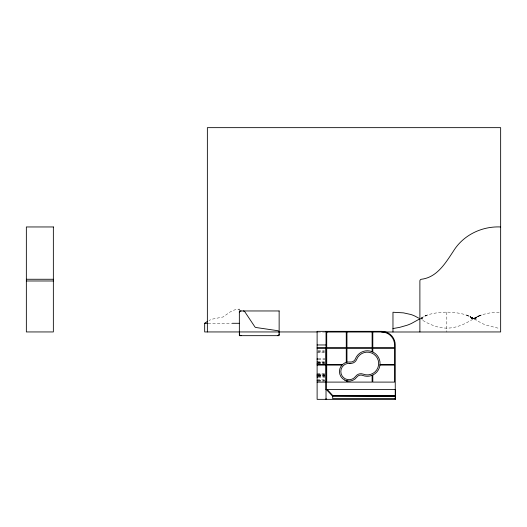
<?xml version="1.0" encoding="UTF-8"?>
<svg xmlns="http://www.w3.org/2000/svg" width="527" height="527" viewBox="0 0 527 527"><rect width="100%" height="100%" fill="white"/><g stroke="black" fill="none" stroke-linecap="round" stroke-linejoin="round"><path stroke-width="0.4" stroke-dasharray="2.63 1.98" d="M421.093 318.104L424.67 316.18A33.794 33.794 0 0 1 428.892 314.494C440.5 311.365 453.121 311.365 464.722 314.494A33.794 33.794 0 0 1 468.951 316.18L482.08 323.42A53.023 53.023 0 0 0 486.52 325.238L498.226 328.189M477.442 316.681L472.95 318.901L475.268 317.768L473.015 318.809L475.334 317.768L473.141 318.67L475.729 318.104L471.197 318.934L475.868 318.295L471.131 319.046M475.071 317.893L481.223 315.021M427.384 315.021L421.363 317.788M477.337 316.727L481.296 315.001L477.37 316.701L478.648 316.108M424.742 316.128L426.053 315.548M473.47 318.512L476 318.499L471.461 318.499L476.131 318.71L471.329 318.71L473.602 318.499M239.344 310.271L239.344 309.118L234.778 309.85L230.279 311.898L223.046 316.977L212.855 319.019A21.798 21.798 0 0 0 208.962 320.528M238.494 309.171L239.344 309.118M499.168 312.261L490.169 312.86L482.732 314.494A33.794 33.794 0 0 0 478.509 316.18L465.381 323.42A53.023 53.023 0 0 1 460.941 325.238C451.817 329.085 441.804 329.085 432.68 325.238A53.023 53.023 0 0 1 428.24 323.42L420.935 319.448M317.86 381.1L324.533 381.093M324.533 373.715L317.86 373.715M420.559 318.499L422.153 318.499L420.645 318.499M208.106 323.288L231.63 323.288M317.919 332.036L325.159 332.036M317.926 350.758L324.401 350.758M317.926 351.7L324.401 351.7M317.926 352.01L324.401 352.01M317.116 352.148L324.401 352.148M318.229 358.841L324.909 358.841M318.229 359.348L324.909 359.348M317.116 361.944L324.909 362.003M317.86 362.036L324.533 362.036M317.926 362.168L324.401 362.168M317.926 362.345L324.401 362.345M317.926 363.327L324.401 363.327M317.86 363.419L324.909 363.38M318.229 374.137L324.909 374.137M317.116 374.881L324.401 374.881M318.229 375.04L324.909 375.04M317.86 375.092L324.533 375.092M317.926 375.349L324.401 375.349M318.229 375.428L324.909 375.428M317.86 376.291L324.533 376.291M318.229 376.35L324.909 376.35M318.229 377.161L324.909 377.161M317.116 379.723L324.401 379.723M318.229 380.705L324.909 380.705M317.926 380.883L324.401 380.883M420.691 318.572L422.292 318.71L420.777 318.572M473.859 318.499L471.593 318.295L476.395 319.164L471.863 317.939L474.445 318.809L472.192 317.768M420.823 318.644L422.489 319.046L420.928 318.69M466.23 315.021L474.511 318.901L469.913 316.701L472.324 317.827M468.878 316.128L467.568 315.548M446.81 312.241L446.81 331.944M479.932 315.548L478.615 316.114L479.893 315.548M475.334 317.768L473.075 318.736L475.4 317.788M475.598 317.939L473.272 318.578L475.598 317.939M473.99 318.512L471.724 318.104L473.99 318.512M474.188 318.578L471.928 317.873L474.254 318.618M472.39 317.893L469.985 316.681L472.39 317.893"/><path stroke-width="0.79" d="M326.022 389.572L326.022 348.34L317.116 348.34M326.035 389.525L395.362 389.413L395.362 399.341L317.116 399.347L317.116 331.338L381.627 331.338A13.63 13.63 0 0 1 395.257 344.968L395.257 399.347M341.318 365.824L341.911 365.099L326.714 365.099L326.714 382.101L346.259 382.101L346.259 380.705M317.445 331.944L204.674 331.944L204.674 323.288L207.579 321.292M419.966 318.776L411.541 323.42A53.023 53.023 0 0 1 407.094 325.238L399.795 327.326L392.971 328.565M500.65 226.959C481.882 226.096 463.22 235.055 453.345 251.241C445.499 263.078 436.949 277.452 421.369 279.264A1.733 1.733 0 0 0 419.887 280.983L419.887 331.944M26.35 279.264L53.352 279.264M26.35 280.983L53.352 280.983M204.674 323.288L207.065 323.288M232.262 323.288L239.344 323.288M326.022 332.036L500.65 331.944L500.65 127.653L207.361 127.653L207.361 331.944M317.116 344.968L326.022 344.968M317.116 347.649L326.022 347.649M317.116 358.841L317.669 358.841M317.116 359.348L317.669 359.348M317.116 362.003L317.669 362.003M317.116 363.38L317.669 363.38M317.116 364.407L326.022 364.407M342.609 364.407L326.714 364.407L326.714 348.34L346.265 348.34L346.265 362.345M380.033 364.407L394.558 364.407L394.558 348.34L372.813 348.34L372.813 352.01M317.116 365.099L326.022 365.099M379.967 365.099L394.558 365.099L394.558 382.101L372.813 382.101L372.813 375.04M317.116 374.137L317.669 374.137M317.116 375.04L317.669 375.04M317.116 375.428L317.669 375.428M317.116 376.35L317.669 376.35M317.116 377.161L317.669 377.161M317.116 380.705L317.669 380.705M317.116 382.101L326.022 382.101M395.362 395.882L332.708 395.882L326.523 389.519L332.662 395.823M395.362 398.656L332.708 398.656L332.708 395.882L395.362 396.054L332.787 395.823L327.01 389.479M347.991 381.054L346.95 380.883L346.95 382.101L372.115 382.101L372.115 375.349M418.682 318.104L415.105 316.18A33.794 33.794 0 0 0 410.882 314.494L403.451 312.86L392.971 312.241L392.971 331.944M372.813 332.036L372.813 347.649L394.558 347.649L394.558 344.968A12.931 12.931 0 0 0 381.627 332.036M372.115 332.036L372.115 347.649L346.957 347.649L346.957 332.036M372.115 351.7L372.115 348.34L346.957 348.34L346.957 362.168M346.265 332.036L346.265 347.649L326.714 347.649L326.714 332.036M327.405 331.338L327.405 332.036M326.022 331.338L326.022 399.347M239.344 312.695A1.733 1.733 0 0 1 241.076 310.963M241.076 335.666A1.733 1.733 0 0 1 239.344 333.934M243.342 310.963A1.733 1.733 0 0 1 244.785 311.734L254.811 326.76A1.733 1.733 0 0 0 256.003 327.511L277.657 330.679A1.733 1.733 0 0 1 279.139 332.392M279.139 333.934A1.733 1.733 0 0 1 277.4 335.666M326.714 399.347A0.692 0.692 0 0 1 326.022 398.656M53.352 226.959L26.35 226.959L26.35 331.944L53.352 331.944L53.352 226.959M279.139 310.963L239.344 310.963L239.344 335.666L279.139 335.666L279.139 310.963M344.783 380.125A9.585 9.585 0 0 0 356.772 377.161A5.046 5.046 0 0 1 362.681 375.428A12.767 12.767 0 0 0 379.19 368.162A12.767 12.767 0 0 0 371.957 351.641A12.767 12.767 0 0 0 355.422 358.841A5.046 5.046 0 0 1 350.139 362.003A9.585 9.585 0 0 0 339.829 368.808A9.585 9.585 0 0 0 344.783 380.125M349.974 363.38A6.436 6.436 0 0 0 356.713 359.348A11.377 11.377 0 0 1 371.449 352.932A11.377 11.377 0 0 1 377.899 367.662A11.377 11.377 0 0 1 363.182 374.137A6.436 6.436 0 0 0 355.653 376.35A8.201 8.201 0 0 1 345.396 378.88A8.201 8.201 0 0 1 341.16 369.203A8.201 8.201 0 0 1 349.974 363.38"/></g></svg>
